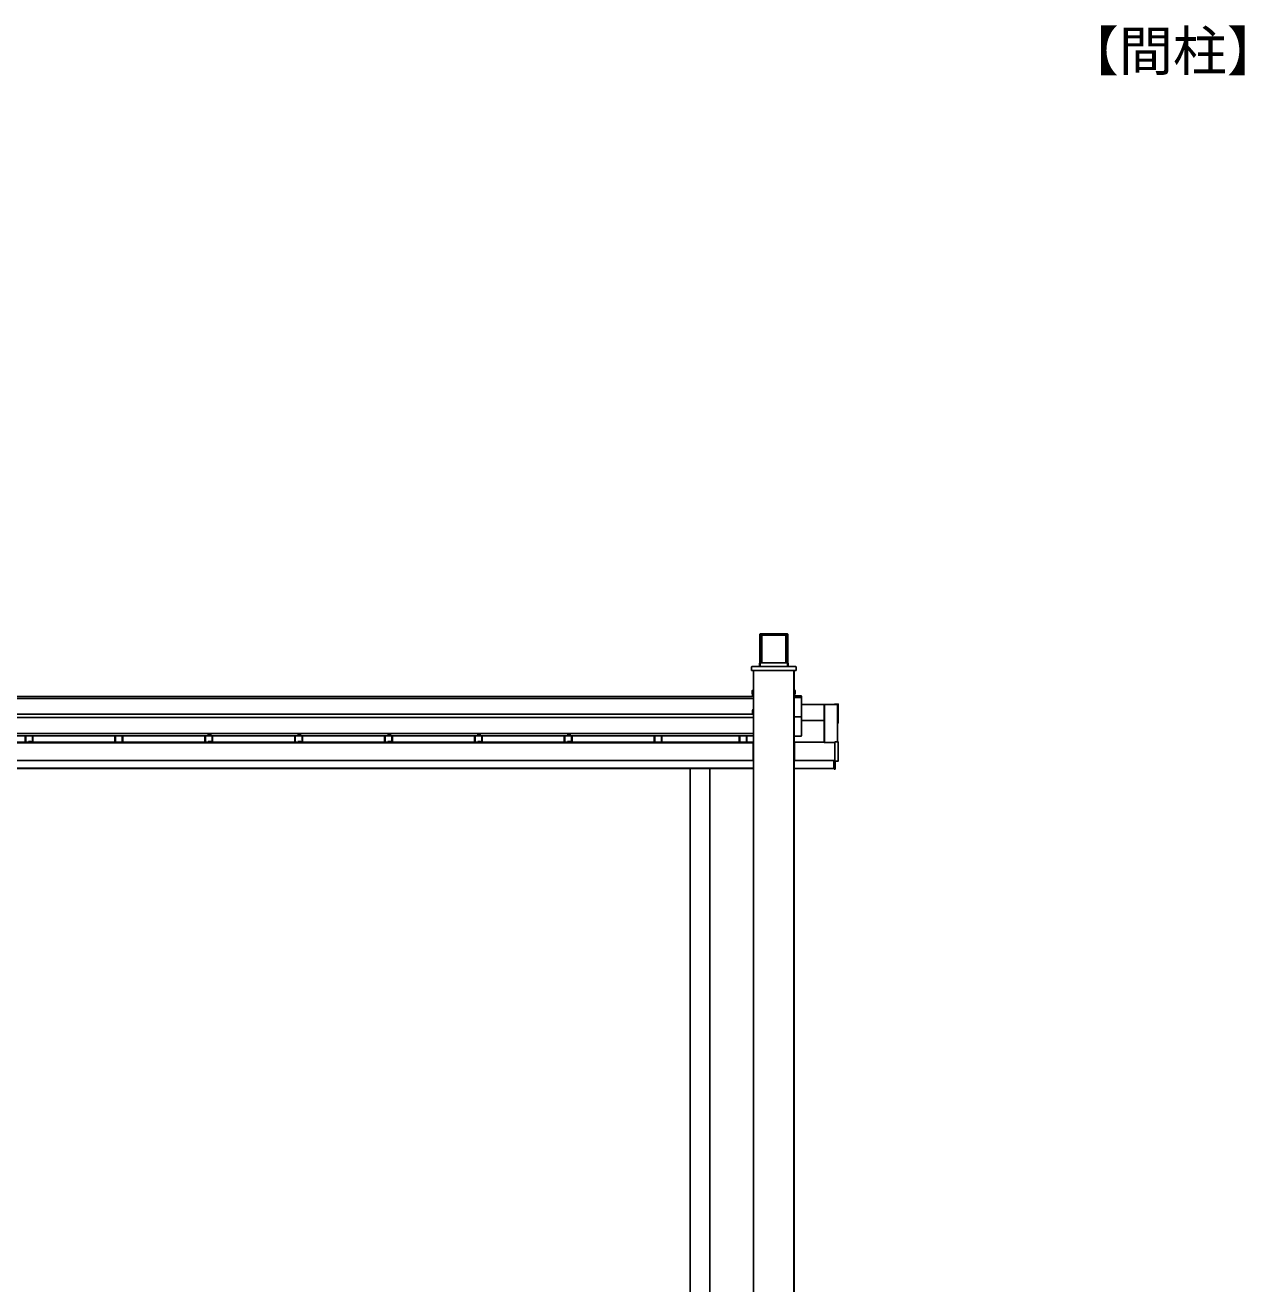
# Model space of a CAD drawing. Units: millimetres, scale not verified. Extents: x -8750 to 8750, y -12999 to 12940.
# Drawn here: x -6034 to -3320, y 2661 to 5462 of the extents above; entities that cross this region are included whole.
import ezdxf
from ezdxf.enums import TextEntityAlignment as Align

# ---------------------------------------------------------------- set-up
doc = ezdxf.new("R2010")
doc.units = ezdxf.units.MM
doc.header["$LTSCALE"] = 70
doc.layers.add('0-2_USER1', color=3, linetype='Continuous')
doc.layers.add('0-7_YKK_A1', color=4, linetype='Continuous')
doc.styles.add('ＭＳ ゴシック', font='')
doc.styles.get('ＭＳ ゴシック').set_extended_font_data('MS Gothic')

msp = doc.modelspace()

# ---------------------------------------------------------------- linework, layer by layer
at = {"layer": '0-7_YKK_A1'}
for p, q in [((-4399.1, 4101.03), (-4399.1, 4042.95)), ((-4398.74, 4107), (-4399.09, 4101.38)), ((-4337.46, 4107.47), (-4398.24, 4107.47)), ((-4396.59, 4101.03), (-4396.59, 4043.2)), ((-4396.33, 4105.47), (-4396.58, 4101.38)), ((-4396.33, 4105.47), (-4339.38, 4105.47)), ((-4396.33, 4105.47), (-4395.89, 4105.4)), ((-4395.89, 4043.2), (-4395.89, 4105.4)), ((-4395.89, 4105.4), (-4339.81, 4105.4)), ((-4395.35, 4103.45), (-4395.35, 4043.2)), ((-4394.35, 4104.4), (-4341.35, 4104.4)), ((-4394.35, 4104.4), (-4394.35, 4043.2)), ((-4341.35, 4104.4), (-4341.35, 4043.2)), ((-4340.35, 4103.45), (-4340.35, 4043.2)), ((-4339.38, 4105.47), (-4339.13, 4101.38)), ((-4339.11, 4101.03), (-4339.11, 4043.2)), ((-4336.96, 4107), (-4336.62, 4101.38)), ((-4336.6, 4101.03), (-4336.6, 4042.95)), ((-4416.29, 4034.63), (-4415.66, 4034.63)), ((-4415.66, 4034.63), (-4320.05, 4034.63)), ((-4399.44, 4042.26), (-4399.91, 4034.63)), ((-4399.44, 4034.63), (-4399.44, 4042.26)), ((-4337.26, 4043.2), (-4398.44, 4043.2)), ((-4398.44, 4043.2), (-4398.44, 4034.7)), ((-4337.26, 4043.2), (-4398.44, 4043.2)), ((-4398.44, 4043.2), (-4398.44, 4043.2)), ((-4398.44, 4034.7), (-4337.26, 4034.7)), ((-4337.26, 4034.7), (-4337.26, 4043.2)), ((-4337.26, 4043.2), (-4337.26, 4043.2)), ((-4335.8, 4034.63), (-4336.27, 4042.26)), ((-4336.27, 4042.26), (-4336.27, 4034.63)), ((-4320.05, 4034.63), (-4319.42, 4034.63)), ((-4417.74, 4026.34), (-4417.29, 4033.69)), ((-4416.61, 4025.79), (-4417.24, 4025.79)), ((-4319.1, 4025.79), (-4416.61, 4025.79)), ((-4413.05, 4025.79), (-4413.05, 757.63)), ((-4323.15, 4025.79), (-4323.15, 757.63)), ((-4322.65, 4025.79), (-4322.65, 757.63)), ((-4318.47, 4025.79), (-4319.1, 4025.79)), ((-4317.97, 4026.34), (-4318.42, 4033.69)), ((-4415.72, 3981.05), (-4415.72, 3973.63)), ((-4415.35, 3978.3), (-4415.35, 3979.56)), ((-4415.35, 3978.3), (-4415.35, 3968.77)), ((-4414.36, 3981.55), (-4415.23, 3981.55)), ((-4320.48, 3981.55), (-4322.65, 3981.55)), ((-4413.05, 3963.82), (-7648.65, 3963.82)), ((-4432.85, 3967.95), (-7628.85, 3967.95)), ((-4432.85, 3967.95), (-7628.85, 3967.95)), ((-4432.85, 3967.95), (-4432.85, 3968.27)), ((-4415.85, 3968.27), (-4432.85, 3968.27)), ((-4415.35, 3973.63), (-4415.72, 3973.63)), ((-4322.65, 3974), (-4322.41, 3974)), ((-4321.99, 3973.63), (-4322.41, 3974)), ((-4322.35, 3969.5), (-4307.85, 3969.5)), ((-4322.35, 3965.79), (-4307.85, 3965.79)), ((-4306.35, 3968.01), (-4306.35, 3964.29)), ((-4306.35, 3925.03), (-4306.35, 3964.29)), ((-4224.82, 3951.2), (-4232.35, 3951.68)), ((-4232.35, 3951.39), (-4232.35, 3951.68)), ((-4224.82, 3951.2), (-4232.35, 3951.68)), ((-4232.35, 3951.07), (-4232.35, 3951.39)), ((-4232.35, 3950.37), (-4232.35, 3951.07)), ((-4232.35, 3950.11), (-4232.35, 3950.37)), ((-4224.82, 3951.2), (-4224.82, 3951.2)), ((-4224.35, 3950.7), (-4224.35, 3950.33)), ((-4224.35, 3909.31), (-4224.35, 3950.33)), ((-4415.35, 3928.37), (-7646.35, 3928.37)), ((-4415.35, 3935.32), (-4415.35, 3936.58)), ((-4415.35, 3935.32), (-4415.35, 3928.37)), ((-4322.35, 3922.81), (-4307.85, 3922.81)), ((-4231.35, 3950.11), (-4306.35, 3950.11)), ((-4231.35, 3950.11), (-4306.35, 3950.11)), ((-4306.35, 3925.03), (-4306.35, 3921.31)), ((-4255.85, 3949.35), (-4255.85, 3865.53)), ((-4255.35, 3949.85), (-4226.35, 3949.85)), ((-4255.35, 3949.85), (-4255.35, 3865.57)), ((-4231.35, 3950.11), (-4231.35, 3949.89)), ((-4231.35, 3950.11), (-4231.35, 3950.11)), ((-4231.35, 3949.89), (-4231.35, 3949.85)), ((-4226.35, 3949.85), (-4226.35, 3867.12)), ((-4225.85, 3949.35), (-4225.85, 3867.12)), ((-4413.05, 3920.84), (-7648.65, 3920.84)), ((-4306.35, 3880.87), (-4306.35, 3921.31)), ((-4255.85, 3914.62), (-4306.35, 3914.62)), ((-4224.82, 3908.81), (-4225.85, 3908.75)), ((-4413.05, 3885.39), (-7648.65, 3885.39)), ((-7648.65, 3880.63), (-4413.05, 3880.63)), ((-6033.85, 3866.16), (-6033.85, 3880.63)), ((-6032.85, 3866.63), (-6032.85, 3880.63)), ((-6017.85, 3866.63), (-6032.85, 3866.63)), ((-6017.85, 3866.63), (-6017.85, 3880.63)), ((-6016.85, 3866.16), (-6016.85, 3880.63)), ((-5834.15, 3866.16), (-5834.15, 3880.63)), ((-5833.85, 3866.16), (-5833.85, 3880.63)), ((-5832.85, 3866.63), (-5832.85, 3880.63)), ((-5817.85, 3866.63), (-5832.85, 3866.63)), ((-5817.85, 3866.63), (-5817.85, 3880.63)), ((-5816.85, 3866.16), (-5816.85, 3880.63)), ((-5634.15, 3866.16), (-5634.15, 3880.63)), ((-5633.85, 3866.16), (-5633.85, 3880.63)), ((-5632.85, 3866.63), (-5632.85, 3880.63)), ((-5617.85, 3866.63), (-5632.85, 3866.63)), ((-5617.85, 3866.63), (-5617.85, 3880.63)), ((-5616.85, 3866.16), (-5616.85, 3880.63)), ((-5434.15, 3866.16), (-5434.15, 3880.63)), ((-5433.85, 3866.16), (-5433.85, 3880.63)), ((-5432.85, 3866.63), (-5432.85, 3880.63)), ((-5417.85, 3866.63), (-5432.85, 3866.63)), ((-5417.85, 3866.63), (-5417.85, 3880.63)), ((-5416.85, 3866.16), (-5416.85, 3880.63)), ((-5234.15, 3866.16), (-5234.15, 3880.63)), ((-5233.85, 3866.16), (-5233.85, 3880.63)), ((-5232.85, 3866.63), (-5232.85, 3880.63)), ((-5217.85, 3866.63), (-5232.85, 3866.63)), ((-5217.85, 3866.63), (-5217.85, 3880.63)), ((-5216.85, 3866.16), (-5216.85, 3880.63)), ((-5034.15, 3866.16), (-5034.15, 3880.63)), ((-5033.85, 3866.16), (-5033.85, 3880.63)), ((-5032.85, 3866.63), (-5032.85, 3880.63)), ((-5017.85, 3866.63), (-5032.85, 3866.63)), ((-5017.85, 3866.63), (-5017.85, 3880.63)), ((-5016.85, 3866.16), (-5016.85, 3880.63)), ((-4834.15, 3866.16), (-4834.15, 3880.63)), ((-4833.85, 3866.16), (-4833.85, 3880.63)), ((-4832.85, 3866.63), (-4832.85, 3880.63)), ((-4817.85, 3866.63), (-4832.85, 3866.63)), ((-4817.85, 3866.63), (-4817.85, 3880.63)), ((-4816.85, 3866.16), (-4816.85, 3880.63)), ((-4634.15, 3866.16), (-4634.15, 3880.63)), ((-4633.85, 3866.16), (-4633.85, 3880.63)), ((-4632.85, 3866.63), (-4632.85, 3880.63)), ((-4617.85, 3866.63), (-4632.85, 3866.63)), ((-4617.85, 3866.63), (-4617.85, 3880.63)), ((-4616.85, 3866.16), (-4616.85, 3880.63)), ((-4444.85, 3880.63), (-4444.85, 3866.16)), ((-4443.85, 3880.63), (-4443.85, 3866.16)), ((-4428.85, 3880.63), (-4428.85, 3866.16)), ((-4427.85, 3880.63), (-4427.85, 3866.16)), ((-4427.55, 3880.63), (-4427.55, 3866.16)), ((-4322.35, 3879.37), (-4307.85, 3879.37)), ((-4231.15, 3866.92), (-4232.35, 3866.92)), ((-4232.35, 3866.27), (-4232.35, 3866.92)), ((-4232.35, 3866.92), (-4232.35, 3866.92)), ((-4232.35, 3865.75), (-4232.35, 3866.27)), ((-4231.15, 3866.92), (-4231.15, 3866.92)), ((-4230.55, 3867.12), (-4224.85, 3867.12)), ((-4224.35, 3866.63), (-4224.35, 3824.68)), ((-4413.85, 3866.16), (-7647.85, 3866.16)), ((-4413.85, 3866.15), (-7647.85, 3866.15)), ((-4413.85, 3864.79), (-7647.85, 3864.79)), ((-4413.85, 3866.15), (-4413.85, 3866.16)), ((-4413.85, 3865.53), (-4413.85, 3866.15)), ((-4413.85, 3865.31), (-4413.85, 3865.53)), ((-4413.85, 3865.53), (-4413.85, 3865.53)), ((-4413.85, 3864.79), (-4413.85, 3865.31)), ((-4413.85, 3825.84), (-4413.85, 3864.79)), ((-4413.05, 3863.58), (-4413.85, 3863.58)), ((-4413.05, 3863.58), (-4413.85, 3863.58)), ((-4321.85, 3863.58), (-4322.65, 3863.58)), ((-4321.85, 3863.58), (-4322.65, 3863.58)), ((-4321.85, 3863.2), (-4322.65, 3863.2)), ((-4321.85, 3863.16), (-4322.65, 3863.16)), ((-4321.85, 3863.16), (-4322.65, 3863.16)), ((-4321.85, 3862.73), (-4322.65, 3862.73)), ((-4321.85, 3862.23), (-4322.65, 3862.23)), ((-4255.85, 3866.16), (-4321.85, 3866.16)), ((-4255.85, 3866.15), (-4321.85, 3866.15)), ((-4321.85, 3865.31), (-4321.85, 3865.53)), ((-4321.85, 3864.79), (-4321.85, 3865.31)), ((-4321.85, 3825.84), (-4321.85, 3864.79)), ((-4255.35, 3865.57), (-4232.35, 3865.57)), ((-4232.35, 3824.72), (-4232.35, 3865.75)), ((-7647.85, 3825.37), (-4413.85, 3825.37)), ((-4413.85, 3825.37), (-4413.85, 3825.84)), ((-4321.85, 3825.37), (-4321.85, 3825.84)), ((-4321.85, 3825.37), (-4232.35, 3825.37)), ((-4234.35, 3825.37), (-4234.35, 3808.15)), ((-4233.85, 3825.37), (-4233.85, 3806.13)), ((-4232.35, 3824.25), (-4232.35, 3824.72)), ((-4232.35, 3824.25), (-4232.35, 3824.2)), ((-4232.35, 3824.2), (-4231.15, 3824.2)), ((-4231.35, 3824.2), (-4231.35, 3806.13)), ((-4224.85, 3824.18), (-4230.55, 3824.18)), ((-4413.05, 3808.15), (-7648.65, 3808.15)), ((-7648.65, 3807.65), (-4413.05, 3807.65)), ((-4554.1, 3807.65), (-4554.1, 2304.51)), ((-4510.1, 3807.65), (-4510.1, 2304.51)), ((-4322.65, 3807.65), (-4234.35, 3807.65)), ((-4234.35, 3808.15), (-4234.35, 3807.65)), ((-4231.35, 3806.13), (-4233.85, 3806.13))]:
    msp.add_line(p, q, dxfattribs=at)
for points in [[(-4339.81, 4043.2), (-4339.81, 4105.4), (-4339.38, 4105.47)], [(-4319.98, 3981.05), (-4319.98, 3973.63), (-4321.99, 3973.63)], [(-4230.83, 3866.93), (-4230.92, 3866.93), (-4231.1, 3866.92), (-4231.15, 3866.92)], [(-4321.85, 3865.53), (-4321.85, 3865.53), (-4321.85, 3866.15), (-4321.85, 3866.16)]]:
    msp.add_lwpolyline(points, dxfattribs=at)
for points in [[(-6026.75, 3867.79), (-6026.57, 3867.73), (-6026.05, 3867.68), (-6025.25, 3867.65), (-6024.27, 3867.63), (-6023.23, 3867.63), (-6022.25, 3867.65), (-6021.46, 3867.68), (-6020.93, 3867.73), (-6020.75, 3867.79), (-6020.93, 3867.84), (-6021.46, 3867.89), (-6022.25, 3867.92), (-6023.23, 3867.94), (-6024.27, 3867.94), (-6025.25, 3867.92), (-6026.05, 3867.89), (-6026.57, 3867.84)], [(-5626.75, 3867.79), (-5626.57, 3867.73), (-5626.05, 3867.68), (-5625.25, 3867.65), (-5624.27, 3867.63), (-5623.23, 3867.63), (-5622.25, 3867.65), (-5621.46, 3867.68), (-5620.93, 3867.73), (-5620.75, 3867.79), (-5620.93, 3867.84), (-5621.46, 3867.89), (-5622.25, 3867.92), (-5623.23, 3867.94), (-5624.27, 3867.94), (-5625.25, 3867.92), (-5626.05, 3867.89), (-5626.57, 3867.84)], [(-5623.75, 3883.12), (-5622.76, 3883.11), (-5621.9, 3883.08), (-5621.29, 3883.04), (-5621.02, 3882.98), (-5621.11, 3882.93), (-5621.56, 3882.88), (-5622.31, 3882.85), (-5623.25, 3882.83), (-5624.26, 3882.83), (-5625.2, 3882.85), (-5625.95, 3882.88), (-5626.4, 3882.93), (-5626.49, 3882.98), (-5626.22, 3883.04), (-5625.61, 3883.08), (-5624.75, 3883.11)], [(-5426.75, 3867.79), (-5426.57, 3867.73), (-5426.05, 3867.68), (-5425.25, 3867.65), (-5424.27, 3867.63), (-5423.23, 3867.63), (-5422.25, 3867.65), (-5421.46, 3867.68), (-5420.93, 3867.73), (-5420.75, 3867.79), (-5420.93, 3867.84), (-5421.46, 3867.89), (-5422.25, 3867.92), (-5423.23, 3867.94), (-5424.27, 3867.94), (-5425.25, 3867.92), (-5426.05, 3867.89), (-5426.57, 3867.84)], [(-5423.75, 3883.12), (-5422.76, 3883.11), (-5421.9, 3883.08), (-5421.29, 3883.04), (-5421.02, 3882.98), (-5421.11, 3882.93), (-5421.56, 3882.88), (-5422.31, 3882.85), (-5423.25, 3882.83), (-5424.26, 3882.83), (-5425.2, 3882.85), (-5425.95, 3882.88), (-5426.4, 3882.93), (-5426.49, 3882.98), (-5426.22, 3883.04), (-5425.61, 3883.08), (-5424.75, 3883.11)], [(-5226.75, 3867.79), (-5226.57, 3867.73), (-5226.05, 3867.68), (-5225.25, 3867.65), (-5224.27, 3867.63), (-5223.23, 3867.63), (-5222.25, 3867.65), (-5221.46, 3867.68), (-5220.93, 3867.73), (-5220.75, 3867.79), (-5220.93, 3867.84), (-5221.46, 3867.89), (-5222.25, 3867.92), (-5223.23, 3867.94), (-5224.27, 3867.94), (-5225.25, 3867.92), (-5226.05, 3867.89), (-5226.57, 3867.84)], [(-5223.75, 3883.12), (-5222.76, 3883.11), (-5221.9, 3883.08), (-5221.29, 3883.04), (-5221.02, 3882.98), (-5221.11, 3882.93), (-5221.56, 3882.88), (-5222.31, 3882.85), (-5223.25, 3882.83), (-5224.26, 3882.83), (-5225.2, 3882.85), (-5225.95, 3882.88), (-5226.4, 3882.93), (-5226.49, 3882.98), (-5226.22, 3883.04), (-5225.61, 3883.08), (-5224.75, 3883.11)], [(-5026.75, 3867.79), (-5026.57, 3867.73), (-5026.05, 3867.68), (-5025.25, 3867.65), (-5024.27, 3867.63), (-5023.23, 3867.63), (-5022.25, 3867.65), (-5021.46, 3867.68), (-5020.93, 3867.73), (-5020.75, 3867.79), (-5020.93, 3867.84), (-5021.46, 3867.89), (-5022.25, 3867.92), (-5023.23, 3867.94), (-5024.27, 3867.94), (-5025.25, 3867.92), (-5026.05, 3867.89), (-5026.57, 3867.84)], [(-5023.75, 3883.12), (-5022.76, 3883.11), (-5021.9, 3883.08), (-5021.29, 3883.04), (-5021.02, 3882.98), (-5021.11, 3882.93), (-5021.56, 3882.88), (-5022.31, 3882.85), (-5023.25, 3882.83), (-5024.26, 3882.83), (-5025.2, 3882.85), (-5025.95, 3882.88), (-5026.4, 3882.93), (-5026.49, 3882.98), (-5026.22, 3883.04), (-5025.61, 3883.08), (-5024.75, 3883.11)], [(-4826.75, 3867.79), (-4826.57, 3867.73), (-4826.05, 3867.68), (-4825.25, 3867.65), (-4824.27, 3867.63), (-4823.23, 3867.63), (-4822.25, 3867.65), (-4821.46, 3867.68), (-4820.93, 3867.73), (-4820.75, 3867.79), (-4820.93, 3867.84), (-4821.46, 3867.89), (-4822.25, 3867.92), (-4823.23, 3867.94), (-4824.27, 3867.94), (-4825.25, 3867.92), (-4826.05, 3867.89), (-4826.57, 3867.84)], [(-4823.75, 3883.12), (-4822.76, 3883.11), (-4821.9, 3883.08), (-4821.29, 3883.04), (-4821.02, 3882.98), (-4821.11, 3882.93), (-4821.56, 3882.88), (-4822.31, 3882.85), (-4823.25, 3882.83), (-4824.26, 3882.83), (-4825.2, 3882.85), (-4825.95, 3882.88), (-4826.4, 3882.93), (-4826.49, 3882.98), (-4826.22, 3883.04), (-4825.61, 3883.08), (-4824.75, 3883.11)]]:
    msp.add_lwpolyline(points, close=True, dxfattribs=at)
for centre, radius, start, end in [((-4398.44, 4042.2), 1, 90, 176.48397), ((-4398.44, 4042.2), 0.999, 89.96394, 176.45762), ((-4398.44, 4033.69), 1, 89.99921, 111.32314), ((-4337.26, 4042.2), 1, 3.51603, 90), ((-4337.26, 4042.2), 0.999, 3.54238, 90.03606), ((-4337.26, 4033.69), 1, 68.67686, 90.00079), ((-4412.86, 3979.56), 2.5, 94.54738, 179.96283), ((-4415.85, 3968.77), 0.5, 269.96074, 359.96069), ((-4322.37, 3961.82), 7.68, 89.88072, 92.11817), ((-4322.37, 3973.47), 7.68, 267.88183, 270.11928), ((-4307.85, 3968), 1.5, 0.03931, 90.03926), ((-4307.85, 3964.29), 1.5, 0.03931, 90.03926), ((-4224.85, 3950.7), 0.5, 0, 86.3221), ((-4224.85, 3950.7), 0.5, 0.03611, 86.54232), ((-4412.86, 3936.58), 2.5, 94.54738, 179.96283), ((-4322.37, 3930.49), 7.68, 267.88183, 270.11928), ((-4307.85, 3921.31), 1.5, 0.03931, 90.03926), ((-4255.35, 3949.35), 0.5, 89.96074, 179.96069), ((-4226.35, 3949.35), 0.5, 0.03931, 90.03926), ((-4224.85, 3909.31), 0.5, 273.45768, 359.96389), ((-6032.85, 3865.63), 1, 89.98303, 148.55407), ((-6017.85, 3865.63), 1, 31.44593, 90.01697), ((-5832.85, 3865.63), 1, 89.98303, 148.55407), ((-5817.85, 3865.63), 1, 31.44593, 90.01697), ((-5632.85, 3865.63), 1, 89.98303, 148.55407), ((-5617.85, 3865.63), 1, 31.44593, 90.01697), ((-5432.85, 3865.63), 1, 89.98303, 148.55407), ((-5417.85, 3865.63), 1, 31.44593, 90.01697), ((-5232.85, 3865.63), 1, 89.98303, 148.55407), ((-5217.85, 3865.63), 1, 31.44593, 90.01697), ((-5032.85, 3865.63), 1, 89.98303, 148.55407), ((-5017.85, 3865.63), 1, 31.44593, 90.01697), ((-4832.85, 3865.63), 1, 89.98303, 148.55407), ((-4817.85, 3865.63), 1, 31.44593, 90.01697), ((-4632.85, 3865.63), 1, 89.98303, 148.55407), ((-4617.85, 3865.63), 1, 31.44593, 90.01697), ((-4322.37, 3887.05), 7.68, 267.88183, 270.11928), ((-4307.85, 3880.87), 1.5, 269.96074, 359.96069), ((-4255.35, 3865.07), 0.501, 89.99831, 113.48316)]:
    msp.add_arc(centre, radius, start, end, dxfattribs=at)
for centre, major_axis, ratio, start_param, end_param in [((-4399.06, 4101.4), (0.033, 0.5), 0.058294, 1.6269593, 2.4123574), ((-4398.24, 4106.97), (0.407, -0.293), 0.996273, 2.1960283, 3.7015024), ((-4396.55, 4101.4), (0.033, 0.5), 0.058294, 1.6269593, 2.4123574), ((-4394.35, 4103.45), (1, 0), 0.946294, 1.5707963, 3.1415927), ((-4341.35, 4103.45), (1, 0), 0.946294, 6.2831853, 7.8539816), ((-4339.16, 4101.4), (-0.033, 0.5), 0.058294, 3.8708279, 4.6562261), ((-4337.46, 4106.97), (0.407, 0.293), 0.996273, 5.7232756, 7.2287497), ((-4336.65, 4101.4), (-0.033, 0.5), 0.058294, 3.8708279, 4.6562261), ((-4416.29, 4033.63), (1, 0), 0.996804, 1.5707963, 3.0281463), ((-4395.32, 4084.63), (3.12, 50), 0.003252, 3.0894297, 3.1417953), ((-4340.38, 4084.63), (-3.12, 50), 0.003252, 3.14139, 3.1937556), ((-4319.42, 4033.63), (1, 0), 0.996804, 0.1134464, 1.5707963), ((-4417.24, 4026.29), (0.502, 0), 0.996804, 3.08059, 4.712389), ((-4417.74, 4026.29), (0.031, 0.5), 0.003189, 1.4575447, 1.5099884), ((-4416.29, 4033.63), (0.712, 0.702), 0.999635, 2.2496801, 2.3021238), ((-4318.47, 4026.29), (0.502, 0), 0.996804, 4.712389, 6.344188), ((-4319.42, 4033.63), (0.712, -0.702), 0.999635, 0.8394688, 0.8919125), ((-4317.97, 4026.29), (-0.031, 0.5), 0.003189, 4.7731969, 4.8256406), ((-4415.22, 3981.05), (0.411, -0.287), 0.996037, 2.1817615, 3.7488309), ((-4320.48, 3981.05), (0.411, 0.287), 0.996037, 5.675947, 7.2430164), ((-4230.55, 3866.82), (0, 0.3), 0.999505, 6.2831853, 7.4863059), ((-4224.85, 3866.62), (0.411, 0.287), 0.996037, 5.675947, 7.2430164), ((-4231.15, 3824.19), (0.6, 0), 0.008743, 0.5504378, 1.5707963), ((-4230.55, 3824.48), (0, 0.3), 0.999505, 2.8417089, 3.1415927), ((-4224.85, 3824.68), (0.411, -0.287), 0.996037, 5.3233542, 6.8904236)]:
    msp.add_ellipse(centre, major_axis=major_axis, ratio=ratio, start_param=start_param, end_param=end_param, dxfattribs=at)

# ---------------------------------------------------------------- texts
at = {"layer": '0-2_USER1', "style": 'ＭＳ ゴシック'}
msp.add_text('【間柱】', height=87.98, dxfattribs=at).set_placement((-3719.69, 5334.28), align=Align.BOTTOM_LEFT)

doc.saveas('drawing.dxf')
